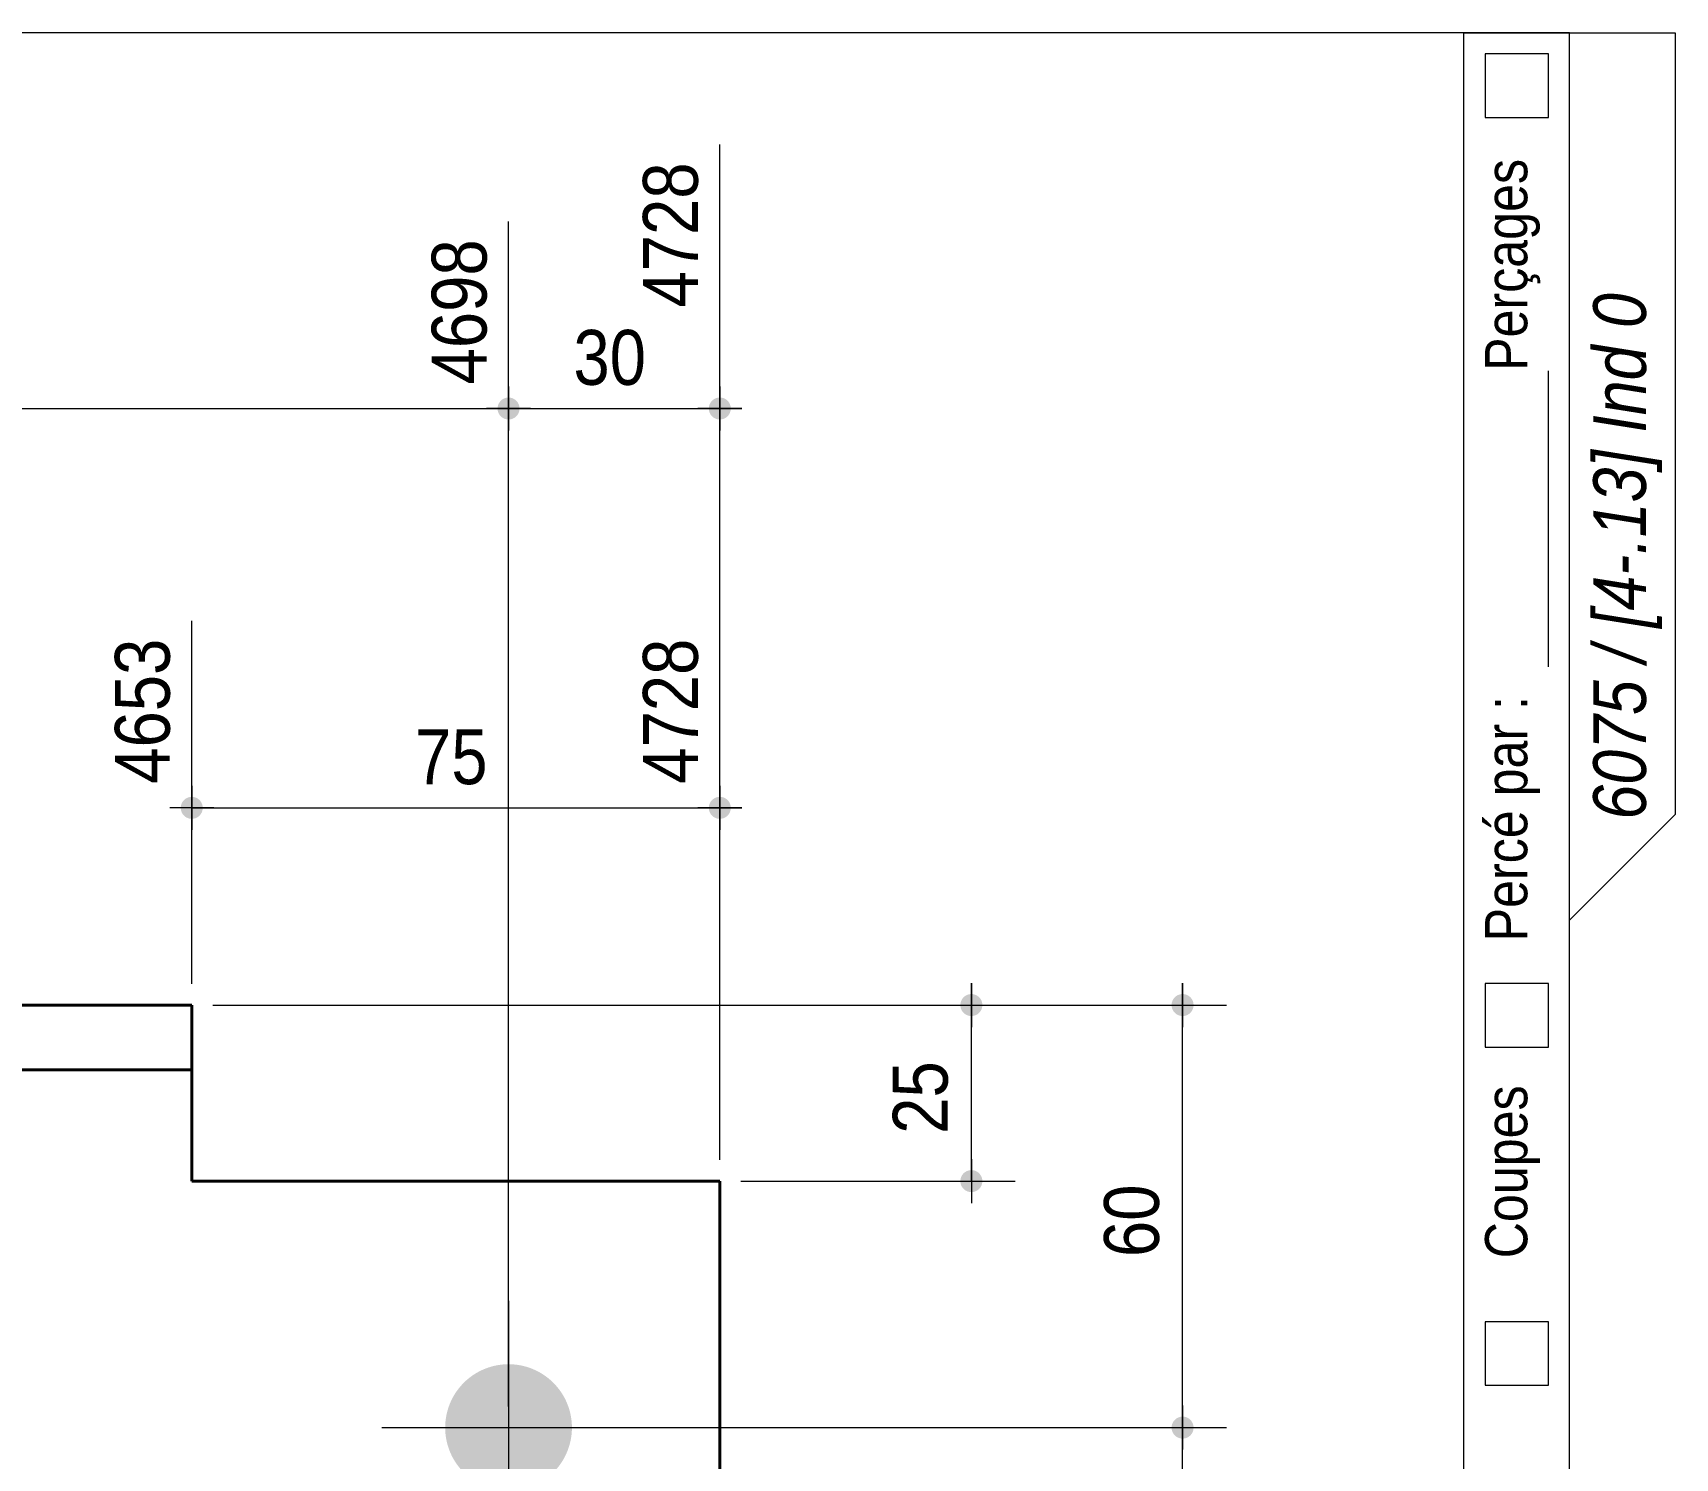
# Model space of a CAD drawing. Header units: millimetres. Extents: x 2 to 287, y 5 to 195.
# Drawn here: x 209.2 to 287, y 127.5 to 195 of the extents above; entities that cross this region are included whole.
import ezdxf

# ---------------------------------------------------------------- set-up
doc = ezdxf.new("R2010")
doc.units = ezdxf.units.MM
for name, color, linetype, lineweight in [('Autre type objet', 1, 'Continuous', 0), ('Boulon', 7, 'Continuous', 0), ('Cotation', 7, 'Continuous', 0), ('Feuille dessin', 5, 'Continuous', 0), ('Piece', 2, 'Continuous', 0)]:
    doc.layers.add(name, color=color, linetype=linetype, lineweight=lineweight)
doc.styles.add('ARIAL', font='ARIAL.TTF')
doc.styles.add('ARIAL_ITALIC', font='ARIALI.TTF')

# ---------------------------------------------------------------- blocks, each defined once
blk = doc.blocks.new('*A1')
at = {"layer": 'Boulon'}
for points in [[(228.77, 129.06), (228.772, 129.134), (228.777, 129.207), (228.783, 129.281), (228.791, 129.354), (228.801, 129.427), (228.813, 129.5), (228.826, 129.572), (228.842, 129.644), (228.859, 129.716), (228.877, 129.787), (228.898, 129.858), (228.92, 129.928), (228.944, 129.997), (228.97, 130.066), (228.997, 130.135), (229.026, 130.202), (229.057, 130.269), (229.089, 130.336), (229.123, 130.401), (229.158, 130.465), (229.196, 130.529), (229.234, 130.592), (229.274, 130.653), (229.316, 130.714), (229.359, 130.774), (229.404, 130.832), (229.45, 130.89), (229.497, 130.946), (229.546, 131.001), (229.596, 131.055), (229.647, 131.108), (229.7, 131.159), (229.754, 131.21), (229.809, 131.258), (229.866, 131.306), (229.923, 131.352), (229.982, 131.396), (230.041, 131.439), (230.102, 131.481), (230.164, 131.521), (230.226, 131.56), (230.29, 131.597), (230.355, 131.632), (230.42, 131.666), (230.486, 131.699), (230.553, 131.729), (230.621, 131.758), (230.689, 131.786), (230.758, 131.811), (230.828, 131.835), (230.898, 131.857), (230.969, 131.878), (231.04, 131.897), (231.111, 131.914), (231.183, 131.929), (231.256, 131.942), (231.329, 131.954), (231.402, 131.964), (231.475, 131.972), (231.548, 131.979), (231.622, 131.983), (231.695, 131.986), (231.769, 131.987), (231.842, 131.986), (231.916, 131.983), (231.989, 131.979), (232.063, 131.972), (232.136, 131.964), (232.209, 131.954), (232.282, 131.942), (232.354, 131.929), (232.426, 131.914), (232.498, 131.897), (232.569, 131.878), (232.64, 131.857), (232.71, 131.835), (232.779, 131.811), (232.848, 131.786), (232.917, 131.758), (232.984, 131.729), (233.051, 131.699), (233.118, 131.666), (233.183, 131.632), (233.247, 131.597), (233.311, 131.56), (233.374, 131.521), (233.435, 131.481), (233.496, 131.439), (233.556, 131.396), (233.614, 131.352), (233.672, 131.306), (233.728, 131.258), (233.783, 131.21), (233.837, 131.159), (233.89, 131.108), (233.941, 131.055), (233.992, 131.001), (234.04, 130.946), (234.088, 130.89), (234.134, 130.832), (234.178, 130.774), (234.222, 130.714), (234.263, 130.653), (234.303, 130.592), (234.342, 130.529), (234.379, 130.465), (234.415, 130.401), (234.448, 130.336), (234.481, 130.269), (234.511, 130.202), (234.54, 130.135), (234.568, 130.066), (234.593, 129.997), (234.617, 129.928), (234.64, 129.858), (234.66, 129.787), (234.679, 129.716), (234.696, 129.644), (234.711, 129.572), (234.725, 129.5), (234.736, 129.427), (234.746, 129.354), (234.754, 129.281), (234.761, 129.207), (234.765, 129.134), (234.768, 129.06), (234.769, 128.987), (234.768, 128.913), (234.765, 128.839), (234.761, 128.766), (234.754, 128.693), (234.746, 128.619), (234.736, 128.546), (234.725, 128.474), (234.711, 128.401), (234.696, 128.329), (234.679, 128.258), (234.66, 128.187), (234.64, 128.116), (234.617, 128.046), (234.593, 127.976), (234.568, 127.907), (234.54, 127.839), (234.511, 127.771), (234.481, 127.704), (234.448, 127.638), (234.415, 127.572), (234.379, 127.508), (234.342, 127.444), (234.303, 127.382), (234.263, 127.32), (234.222, 127.259), (234.178, 127.2), (234.134, 127.141), (234.088, 127.083), (234.04, 127.027), (233.992, 126.972), (233.941, 126.918), (233.89, 126.865), (233.837, 126.814), (233.783, 126.764), (233.728, 126.715), (233.672, 126.668), (233.614, 126.622), (233.556, 126.577), (233.496, 126.534), (233.435, 126.492), (233.374, 126.452), (233.311, 126.413), (233.247, 126.376), (233.183, 126.341), (233.118, 126.307), (233.051, 126.275), (232.984, 126.244), (232.917, 126.215), (232.848, 126.188), (232.779, 126.162), (232.71, 126.138), (232.64, 126.116), (232.569, 126.095), (232.498, 126.077), (232.426, 126.06), (232.354, 126.044), (232.282, 126.031), (232.209, 126.019), (232.136, 126.009), (232.063, 126.001), (231.989, 125.995), (231.916, 125.99), (231.842, 125.988), (231.769, 125.987), (231.695, 125.988), (231.622, 125.99), (231.548, 125.995), (231.475, 126.001), (231.402, 126.009), (231.329, 126.019), (231.256, 126.031), (231.183, 126.044), (231.111, 126.06), (231.04, 126.077), (230.969, 126.095), (230.898, 126.116), (230.828, 126.138), (230.758, 126.162), (230.689, 126.188), (230.621, 126.215), (230.553, 126.244), (230.486, 126.275), (230.42, 126.307), (230.355, 126.341), (230.29, 126.376), (230.226, 126.413), (230.164, 126.452), (230.102, 126.492), (230.041, 126.534), (229.982, 126.577), (229.923, 126.622), (229.866, 126.668), (229.809, 126.715), (229.754, 126.764), (229.7, 126.814), (229.647, 126.865), (229.596, 126.918), (229.546, 126.972), (229.497, 127.027), (229.45, 127.083), (229.404, 127.141), (229.359, 127.2), (229.316, 127.259), (229.274, 127.32), (229.234, 127.382), (229.196, 127.444), (229.158, 127.508), (229.123, 127.572), (229.089, 127.638), (229.057, 127.704), (229.026, 127.771), (228.997, 127.839), (228.97, 127.907), (228.944, 127.976), (228.92, 128.046), (228.898, 128.116), (228.877, 128.187), (228.859, 128.258), (228.842, 128.329), (228.826, 128.401), (228.813, 128.474), (228.801, 128.546), (228.791, 128.619), (228.783, 128.693), (228.777, 128.766), (228.772, 128.839), (228.77, 128.913), (228.769, 128.987)], [(228.77, 95.727), (228.772, 95.801), (228.777, 95.874), (228.783, 95.947), (228.791, 96.021), (228.801, 96.094), (228.813, 96.166), (228.826, 96.239), (228.842, 96.311), (228.859, 96.382), (228.877, 96.453), (228.898, 96.524), (228.92, 96.594), (228.944, 96.664), (228.97, 96.733), (228.997, 96.801), (229.026, 96.869), (229.057, 96.936), (229.089, 97.002), (229.123, 97.068), (229.158, 97.132), (229.196, 97.196), (229.234, 97.258), (229.274, 97.32), (229.316, 97.381), (229.359, 97.44), (229.404, 97.499), (229.45, 97.557), (229.497, 97.613), (229.546, 97.668), (229.596, 97.722), (229.647, 97.775), (229.7, 97.826), (229.754, 97.876), (229.809, 97.925), (229.866, 97.972), (229.923, 98.018), (229.982, 98.063), (230.041, 98.106), (230.102, 98.148), (230.164, 98.188), (230.226, 98.227), (230.29, 98.264), (230.355, 98.299), (230.42, 98.333), (230.486, 98.365), (230.553, 98.396), (230.621, 98.425), (230.689, 98.452), (230.758, 98.478), (230.828, 98.502), (230.898, 98.524), (230.969, 98.545), (231.04, 98.563), (231.111, 98.58), (231.183, 98.596), (231.256, 98.609), (231.329, 98.621), (231.402, 98.631), (231.475, 98.639), (231.548, 98.645), (231.622, 98.65), (231.695, 98.652), (231.769, 98.653), (231.842, 98.652), (231.916, 98.65), (231.989, 98.645), (232.063, 98.639), (232.136, 98.631), (232.209, 98.621), (232.282, 98.609), (232.354, 98.596), (232.426, 98.58), (232.498, 98.563), (232.569, 98.545), (232.64, 98.524), (232.71, 98.502), (232.779, 98.478), (232.848, 98.452), (232.917, 98.425), (232.984, 98.396), (233.051, 98.365), (233.118, 98.333), (233.183, 98.299), (233.247, 98.264), (233.311, 98.227), (233.374, 98.188), (233.435, 98.148), (233.496, 98.106), (233.556, 98.063), (233.614, 98.018), (233.672, 97.972), (233.728, 97.925), (233.783, 97.876), (233.837, 97.826), (233.89, 97.775), (233.941, 97.722), (233.992, 97.668), (234.04, 97.613), (234.088, 97.557), (234.134, 97.499), (234.178, 97.44), (234.222, 97.381), (234.263, 97.32), (234.303, 97.258), (234.342, 97.196), (234.379, 97.132), (234.415, 97.068), (234.448, 97.002), (234.481, 96.936), (234.511, 96.869), (234.54, 96.801), (234.568, 96.733), (234.593, 96.664), (234.617, 96.594), (234.64, 96.524), (234.66, 96.453), (234.679, 96.382), (234.696, 96.311), (234.711, 96.239), (234.725, 96.166), (234.736, 96.094), (234.746, 96.021), (234.754, 95.947), (234.761, 95.874), (234.765, 95.801), (234.768, 95.727), (234.769, 95.653), (234.768, 95.58), (234.765, 95.506), (234.761, 95.433), (234.754, 95.359), (234.746, 95.286), (234.736, 95.213), (234.725, 95.14), (234.711, 95.068), (234.696, 94.996), (234.679, 94.924), (234.66, 94.853), (234.64, 94.782), (234.617, 94.712), (234.593, 94.643), (234.568, 94.574), (234.54, 94.505), (234.511, 94.438), (234.481, 94.371), (234.448, 94.304), (234.415, 94.239), (234.379, 94.175), (234.342, 94.111), (234.303, 94.048), (234.263, 93.987), (234.222, 93.926), (234.178, 93.866), (234.134, 93.808), (234.088, 93.75), (234.04, 93.694), (233.992, 93.639), (233.941, 93.585), (233.89, 93.532), (233.837, 93.481), (233.783, 93.43), (233.728, 93.382), (233.672, 93.334), (233.614, 93.288), (233.556, 93.244), (233.496, 93.201), (233.435, 93.159), (233.374, 93.119), (233.311, 93.08), (233.247, 93.043), (233.183, 93.008), (233.118, 92.974), (233.051, 92.941), (232.984, 92.911), (232.917, 92.882), (232.848, 92.854), (232.779, 92.829), (232.71, 92.805), (232.64, 92.783), (232.569, 92.762), (232.498, 92.743), (232.426, 92.726), (232.354, 92.711), (232.282, 92.698), (232.209, 92.686), (232.136, 92.676), (232.063, 92.668), (231.989, 92.661), (231.916, 92.657), (231.842, 92.654), (231.769, 92.653), (231.695, 92.654), (231.622, 92.657), (231.548, 92.661), (231.475, 92.668), (231.402, 92.676), (231.329, 92.686), (231.256, 92.698), (231.183, 92.711), (231.111, 92.726), (231.04, 92.743), (230.969, 92.762), (230.898, 92.783), (230.828, 92.805), (230.758, 92.829), (230.689, 92.854), (230.621, 92.882), (230.553, 92.911), (230.486, 92.941), (230.42, 92.974), (230.355, 93.008), (230.29, 93.043), (230.226, 93.08), (230.164, 93.119), (230.102, 93.159), (230.041, 93.201), (229.982, 93.244), (229.923, 93.288), (229.866, 93.334), (229.809, 93.382), (229.754, 93.43), (229.7, 93.481), (229.647, 93.532), (229.596, 93.585), (229.546, 93.639), (229.497, 93.694), (229.45, 93.75), (229.404, 93.808), (229.359, 93.866), (229.316, 93.926), (229.274, 93.987), (229.234, 94.048), (229.196, 94.111), (229.158, 94.175), (229.123, 94.239), (229.089, 94.304), (229.057, 94.371), (229.026, 94.438), (228.997, 94.505), (228.97, 94.574), (228.944, 94.643), (228.92, 94.712), (228.898, 94.782), (228.877, 94.853), (228.859, 94.924), (228.842, 94.996), (228.826, 95.068), (228.813, 95.14), (228.801, 95.213), (228.791, 95.286), (228.783, 95.359), (228.777, 95.433), (228.772, 95.506), (228.77, 95.58), (228.769, 95.653)]]:
    blk.add_hatch(color=256, dxfattribs=at).paths.add_polyline_path(points, flags=17)
at = {"layer": 'Boulon', "linetype": 'Continuous', "lineweight": 0}
for p, q in [((231.769, 134.987), (231.769, 122.987)), ((225.769, 128.987), (237.769, 128.987)), ((231.769, 101.653), (231.769, 89.653)), ((225.769, 95.653), (237.769, 95.653))]:
    blk.add_line(p, q, dxfattribs=at)
blk = doc.blocks.new('*A3')
at = {"layer": 'Piece', "color": 2, "linetype": 'Continuous', "lineweight": 40}
for p, q in [((136.769808, 148.986667), (216.769808, 148.986667)), ((216.769808, 148.986667), (216.769808, 145.92)), ((216.769808, 145.92), (136.769808, 145.92)), ((216.769808, 145.92), (216.769808, 140.653333)), ((241.769808, 140.653333), (216.769808, 140.653333)), ((241.769808, 83.986667), (241.769808, 140.653333))]:
    blk.add_line(p, q, dxfattribs=at)
blk = doc.blocks.new('*A4')
at = {"layer": 'Feuille dessin', "linetype": 'Continuous', "lineweight": 0}
for p, q in [((282, 195), (5, 195)), ((282, 5), (282, 195))]:
    blk.add_line(p, q, dxfattribs=at)
blk = doc.blocks.new('*A5')
at = {"layer": 'Autre type objet', "linetype": 'Continuous', "lineweight": 0}
for p, q in [((277, 42), (277, 195)), ((277, 195), (287, 195)), ((282, 42), (282, 195)), ((287, 195), (287, 158)), ((278, 194), (278, 191)), ((281, 194), (278, 194)), ((281, 191), (281, 194)), ((278, 191), (281, 191)), ((281, 165), (281, 179)), ((287, 158), (282, 153)), ((278, 150), (278, 147)), ((281, 150), (278, 150)), ((281, 147), (281, 150)), ((278, 147), (281, 147)), ((278, 134), (278, 131)), ((281, 134), (278, 134)), ((281, 131), (281, 134)), ((278, 131), (281, 131))]:
    blk.add_line(p, q, dxfattribs=at)
at = {"layer": 'Autre type objet', "width": 0.85}
for s, height, style, p in [('Perçages', 2, 'ARIAL', (280, 179)), ('6075 / [4-.13] Ind 0', 2.5, 'ARIAL_ITALIC', (285.619109, 157.760245)), ('Percé par :', 2, 'ARIAL', (280, 152)), ('Coupes', 2, 'ARIAL', (280, 137))]:
    blk.add_text(s, height=height, rotation=90, dxfattribs=dict(at, style=style)).set_placement(p)
blk = doc.blocks.new('*A13')
at = {"layer": 'Cotation'}
for points in [[(263.654, 128.467), (263.629, 128.469), (263.604, 128.472), (263.579, 128.477), (263.554, 128.482), (263.529, 128.489), (263.505, 128.497), (263.481, 128.506), (263.458, 128.517), (263.435, 128.528), (263.413, 128.541), (263.391, 128.554), (263.37, 128.569), (263.35, 128.585), (263.331, 128.601), (263.312, 128.619), (263.295, 128.637), (263.278, 128.657), (263.262, 128.677), (263.248, 128.698), (263.234, 128.719), (263.221, 128.742), (263.21, 128.764), (263.2, 128.788), (263.19, 128.811), (263.182, 128.836), (263.176, 128.86), (263.17, 128.885), (263.166, 128.91), (263.163, 128.936), (263.161, 128.961), (263.16, 128.987), (263.161, 129.012), (263.163, 129.038), (263.166, 129.063), (263.17, 129.088), (263.176, 129.113), (263.182, 129.138), (263.19, 129.162), (263.2, 129.186), (263.21, 129.209), (263.221, 129.232), (263.234, 129.254), (263.248, 129.276), (263.262, 129.296), (263.278, 129.317), (263.295, 129.336), (263.312, 129.354), (263.331, 129.372), (263.35, 129.389), (263.37, 129.404), (263.391, 129.419), (263.413, 129.433), (263.435, 129.445), (263.458, 129.457), (263.481, 129.467), (263.505, 129.476), (263.529, 129.484), (263.554, 129.491), (263.579, 129.497), (263.604, 129.501), (263.629, 129.504), (263.654, 129.506), (263.68, 129.507), (263.706, 129.506), (263.731, 129.504), (263.756, 129.501), (263.781, 129.497), (263.806, 129.491), (263.831, 129.484), (263.855, 129.476), (263.879, 129.467), (263.902, 129.457), (263.925, 129.445), (263.947, 129.433), (263.969, 129.419), (263.99, 129.404), (264.01, 129.389), (264.029, 129.372), (264.048, 129.354), (264.065, 129.336), (264.082, 129.317), (264.098, 129.296), (264.112, 129.276), (264.126, 129.254), (264.139, 129.232), (264.15, 129.209), (264.16, 129.186), (264.17, 129.162), (264.178, 129.138), (264.184, 129.113), (264.19, 129.088), (264.194, 129.063), (264.197, 129.038), (264.199, 129.012), (264.2, 128.987), (264.199, 128.961), (264.197, 128.936), (264.194, 128.91), (264.19, 128.885), (264.184, 128.86), (264.178, 128.836), (264.17, 128.811), (264.16, 128.788), (264.15, 128.764), (264.139, 128.742), (264.126, 128.719), (264.112, 128.698), (264.098, 128.677), (264.082, 128.657), (264.065, 128.637), (264.048, 128.619), (264.029, 128.601), (264.01, 128.585), (263.99, 128.569), (263.969, 128.554), (263.947, 128.541), (263.925, 128.528), (263.902, 128.517), (263.879, 128.506), (263.855, 128.497), (263.831, 128.489), (263.806, 128.482), (263.781, 128.477), (263.756, 128.472), (263.731, 128.469), (263.706, 128.467), (263.68, 128.467)], [(263.654, 95.134), (263.629, 95.136), (263.604, 95.139), (263.579, 95.143), (263.554, 95.149), (263.529, 95.156), (263.505, 95.164), (263.481, 95.173), (263.458, 95.183), (263.435, 95.195), (263.413, 95.207), (263.391, 95.221), (263.37, 95.236), (263.35, 95.251), (263.331, 95.268), (263.312, 95.286), (263.295, 95.304), (263.278, 95.323), (263.262, 95.344), (263.248, 95.364), (263.234, 95.386), (263.221, 95.408), (263.21, 95.431), (263.2, 95.454), (263.19, 95.478), (263.182, 95.502), (263.176, 95.527), (263.17, 95.552), (263.166, 95.577), (263.163, 95.602), (263.161, 95.628), (263.16, 95.653), (263.161, 95.679), (263.163, 95.704), (263.166, 95.73), (263.17, 95.755), (263.176, 95.78), (263.182, 95.804), (263.19, 95.829), (263.2, 95.852), (263.21, 95.876), (263.221, 95.898), (263.234, 95.921), (263.248, 95.942), (263.262, 95.963), (263.278, 95.983), (263.295, 96.003), (263.312, 96.021), (263.331, 96.039), (263.35, 96.055), (263.37, 96.071), (263.391, 96.086), (263.413, 96.099), (263.435, 96.112), (263.458, 96.123), (263.481, 96.134), (263.505, 96.143), (263.529, 96.151), (263.554, 96.158), (263.579, 96.163), (263.604, 96.168), (263.629, 96.171), (263.654, 96.173), (263.68, 96.173), (263.706, 96.173), (263.731, 96.171), (263.756, 96.168), (263.781, 96.163), (263.806, 96.158), (263.831, 96.151), (263.855, 96.143), (263.879, 96.134), (263.902, 96.123), (263.925, 96.112), (263.947, 96.099), (263.969, 96.086), (263.99, 96.071), (264.01, 96.055), (264.029, 96.039), (264.048, 96.021), (264.065, 96.003), (264.082, 95.983), (264.098, 95.963), (264.112, 95.942), (264.126, 95.921), (264.139, 95.898), (264.15, 95.876), (264.16, 95.852), (264.17, 95.829), (264.178, 95.804), (264.184, 95.78), (264.19, 95.755), (264.194, 95.73), (264.197, 95.704), (264.199, 95.679), (264.2, 95.653), (264.199, 95.628), (264.197, 95.602), (264.194, 95.577), (264.19, 95.552), (264.184, 95.527), (264.178, 95.502), (264.17, 95.478), (264.16, 95.454), (264.15, 95.431), (264.139, 95.408), (264.126, 95.386), (264.112, 95.364), (264.098, 95.344), (264.082, 95.323), (264.065, 95.304), (264.048, 95.286), (264.029, 95.268), (264.01, 95.251), (263.99, 95.236), (263.969, 95.221), (263.947, 95.207), (263.925, 95.195), (263.902, 95.183), (263.879, 95.173), (263.855, 95.164), (263.831, 95.156), (263.806, 95.149), (263.781, 95.143), (263.756, 95.139), (263.731, 95.136), (263.706, 95.134), (263.68, 95.133)]]:
    blk.add_hatch(color=256, dxfattribs=at).paths.add_polyline_path(points, flags=17)
at = {"layer": 'Cotation', "linetype": 'Continuous', "lineweight": 0}
for p, q in [((263.68, 130.027), (263.68, 127.947)), ((263.68, 128.987), (263.68, 130.027)), ((232.769, 128.987), (265.76, 128.987)), ((262.64, 128.987), (264.72, 128.987)), ((263.68, 95.653), (263.68, 128.987)), ((263.68, 96.693), (263.68, 94.613)), ((232.769, 95.653), (265.76, 95.653)), ((262.64, 95.653), (264.72, 95.653)), ((263.68, 95.653), (263.68, 94.613))]:
    blk.add_line(p, q, dxfattribs=at)
at = {"layer": 'Cotation'}
for p in [(263.68, 128.987), (263.68, 95.653)]:
    blk.add_point(p, dxfattribs=at)
at = {"layer": 'Cotation', "style": 'ARIAL', "width": 0.85}
blk.add_text('100', height=2.6, rotation=90.00021, dxfattribs=at).set_placement((262.56, 109.427))
blk = doc.blocks.new('*A14')
at = {"layer": 'Cotation'}
for points in [[(263.654, 148.467), (263.629, 148.469), (263.604, 148.472), (263.579, 148.477), (263.554, 148.482), (263.529, 148.489), (263.505, 148.497), (263.481, 148.506), (263.458, 148.517), (263.435, 148.528), (263.413, 148.541), (263.391, 148.554), (263.37, 148.569), (263.35, 148.585), (263.331, 148.601), (263.312, 148.619), (263.295, 148.637), (263.278, 148.657), (263.262, 148.677), (263.248, 148.698), (263.234, 148.719), (263.221, 148.742), (263.21, 148.764), (263.2, 148.788), (263.19, 148.811), (263.182, 148.836), (263.176, 148.86), (263.17, 148.885), (263.166, 148.91), (263.163, 148.936), (263.161, 148.961), (263.16, 148.987), (263.161, 149.012), (263.163, 149.038), (263.166, 149.063), (263.17, 149.088), (263.176, 149.113), (263.182, 149.138), (263.19, 149.162), (263.2, 149.186), (263.21, 149.209), (263.221, 149.232), (263.234, 149.254), (263.248, 149.276), (263.262, 149.296), (263.278, 149.317), (263.295, 149.336), (263.312, 149.354), (263.331, 149.372), (263.35, 149.389), (263.37, 149.404), (263.391, 149.419), (263.413, 149.433), (263.435, 149.445), (263.458, 149.457), (263.481, 149.467), (263.505, 149.476), (263.529, 149.484), (263.554, 149.491), (263.579, 149.497), (263.604, 149.501), (263.629, 149.504), (263.654, 149.506), (263.68, 149.507), (263.706, 149.506), (263.731, 149.504), (263.756, 149.501), (263.781, 149.497), (263.806, 149.491), (263.831, 149.484), (263.855, 149.476), (263.879, 149.467), (263.902, 149.457), (263.925, 149.445), (263.947, 149.433), (263.969, 149.419), (263.99, 149.404), (264.01, 149.389), (264.029, 149.372), (264.048, 149.354), (264.065, 149.336), (264.082, 149.317), (264.098, 149.296), (264.112, 149.276), (264.126, 149.254), (264.139, 149.232), (264.15, 149.209), (264.16, 149.186), (264.17, 149.162), (264.178, 149.138), (264.184, 149.113), (264.19, 149.088), (264.194, 149.063), (264.197, 149.038), (264.199, 149.012), (264.2, 148.987), (264.199, 148.961), (264.197, 148.936), (264.194, 148.91), (264.19, 148.885), (264.184, 148.86), (264.178, 148.836), (264.17, 148.811), (264.16, 148.788), (264.15, 148.764), (264.139, 148.742), (264.126, 148.719), (264.112, 148.698), (264.098, 148.677), (264.082, 148.657), (264.065, 148.637), (264.048, 148.619), (264.029, 148.601), (264.01, 148.585), (263.99, 148.569), (263.969, 148.554), (263.947, 148.541), (263.925, 148.528), (263.902, 148.517), (263.879, 148.506), (263.855, 148.497), (263.831, 148.489), (263.806, 148.482), (263.781, 148.477), (263.756, 148.472), (263.731, 148.469), (263.706, 148.467), (263.68, 148.467)], [(263.654, 128.467), (263.629, 128.469), (263.604, 128.472), (263.579, 128.477), (263.554, 128.482), (263.529, 128.489), (263.505, 128.497), (263.481, 128.506), (263.458, 128.517), (263.435, 128.528), (263.413, 128.541), (263.391, 128.554), (263.37, 128.569), (263.35, 128.585), (263.331, 128.601), (263.312, 128.619), (263.295, 128.637), (263.278, 128.657), (263.262, 128.677), (263.248, 128.698), (263.234, 128.719), (263.221, 128.742), (263.21, 128.764), (263.2, 128.788), (263.19, 128.811), (263.182, 128.836), (263.176, 128.86), (263.17, 128.885), (263.166, 128.91), (263.163, 128.936), (263.161, 128.961), (263.16, 128.987), (263.161, 129.012), (263.163, 129.038), (263.166, 129.063), (263.17, 129.088), (263.176, 129.113), (263.182, 129.138), (263.19, 129.162), (263.2, 129.186), (263.21, 129.209), (263.221, 129.232), (263.234, 129.254), (263.248, 129.276), (263.262, 129.296), (263.278, 129.317), (263.295, 129.336), (263.312, 129.354), (263.331, 129.372), (263.35, 129.389), (263.37, 129.404), (263.391, 129.419), (263.413, 129.433), (263.435, 129.445), (263.458, 129.457), (263.481, 129.467), (263.505, 129.476), (263.529, 129.484), (263.554, 129.491), (263.579, 129.497), (263.604, 129.501), (263.629, 129.504), (263.654, 129.506), (263.68, 129.507), (263.706, 129.506), (263.731, 129.504), (263.756, 129.501), (263.781, 129.497), (263.806, 129.491), (263.831, 129.484), (263.855, 129.476), (263.879, 129.467), (263.902, 129.457), (263.925, 129.445), (263.947, 129.433), (263.969, 129.419), (263.99, 129.404), (264.01, 129.389), (264.029, 129.372), (264.048, 129.354), (264.065, 129.336), (264.082, 129.317), (264.098, 129.296), (264.112, 129.276), (264.126, 129.254), (264.139, 129.232), (264.15, 129.209), (264.16, 129.186), (264.17, 129.162), (264.178, 129.138), (264.184, 129.113), (264.19, 129.088), (264.194, 129.063), (264.197, 129.038), (264.199, 129.012), (264.2, 128.987), (264.199, 128.961), (264.197, 128.936), (264.194, 128.91), (264.19, 128.885), (264.184, 128.86), (264.178, 128.836), (264.17, 128.811), (264.16, 128.788), (264.15, 128.764), (264.139, 128.742), (264.126, 128.719), (264.112, 128.698), (264.098, 128.677), (264.082, 128.657), (264.065, 128.637), (264.048, 128.619), (264.029, 128.601), (264.01, 128.585), (263.99, 128.569), (263.969, 128.554), (263.947, 128.541), (263.925, 128.528), (263.902, 128.517), (263.879, 128.506), (263.855, 128.497), (263.831, 128.489), (263.806, 128.482), (263.781, 128.477), (263.756, 128.472), (263.731, 128.469), (263.706, 128.467), (263.68, 128.467)]]:
    blk.add_hatch(color=256, dxfattribs=at).paths.add_polyline_path(points, flags=17)
at = {"layer": 'Cotation', "linetype": 'Continuous', "lineweight": 0}
for p, q in [((263.68, 150.027), (263.68, 147.947)), ((263.68, 148.987), (263.68, 150.027)), ((217.77, 148.987), (265.76, 148.987)), ((262.64, 148.987), (264.72, 148.987)), ((263.68, 128.987), (263.68, 148.987)), ((263.68, 130.027), (263.68, 127.947)), ((232.769, 128.987), (265.76, 128.987)), ((262.64, 128.987), (264.72, 128.987)), ((263.68, 128.987), (263.68, 127.947))]:
    blk.add_line(p, q, dxfattribs=at)
at = {"layer": 'Cotation'}
for p in [(263.68, 148.987), (263.68, 128.987)]:
    blk.add_point(p, dxfattribs=at)
at = {"layer": 'Cotation', "style": 'ARIAL', "width": 0.85}
blk.add_text('60', height=2.6, rotation=90.00021, dxfattribs=at).set_placement((262.56, 137.058))
blk = doc.blocks.new('*A16')
at = {"layer": 'Cotation'}
for points in [[(253.654, 148.467), (253.629, 148.469), (253.604, 148.472), (253.579, 148.477), (253.554, 148.482), (253.529, 148.489), (253.505, 148.497), (253.481, 148.506), (253.458, 148.517), (253.435, 148.528), (253.413, 148.541), (253.391, 148.554), (253.37, 148.569), (253.35, 148.585), (253.331, 148.601), (253.312, 148.619), (253.295, 148.637), (253.278, 148.657), (253.262, 148.677), (253.248, 148.698), (253.234, 148.719), (253.221, 148.742), (253.21, 148.764), (253.2, 148.788), (253.19, 148.811), (253.182, 148.836), (253.176, 148.86), (253.17, 148.885), (253.166, 148.91), (253.163, 148.936), (253.161, 148.961), (253.16, 148.987), (253.161, 149.012), (253.163, 149.038), (253.166, 149.063), (253.17, 149.088), (253.176, 149.113), (253.182, 149.138), (253.19, 149.162), (253.2, 149.186), (253.21, 149.209), (253.221, 149.232), (253.234, 149.254), (253.248, 149.276), (253.262, 149.296), (253.278, 149.317), (253.295, 149.336), (253.312, 149.354), (253.331, 149.372), (253.35, 149.389), (253.37, 149.404), (253.391, 149.419), (253.413, 149.433), (253.435, 149.445), (253.458, 149.457), (253.481, 149.467), (253.505, 149.476), (253.529, 149.484), (253.554, 149.491), (253.579, 149.497), (253.604, 149.501), (253.629, 149.504), (253.654, 149.506), (253.68, 149.507), (253.706, 149.506), (253.731, 149.504), (253.756, 149.501), (253.781, 149.497), (253.806, 149.491), (253.831, 149.484), (253.855, 149.476), (253.879, 149.467), (253.902, 149.457), (253.925, 149.445), (253.947, 149.433), (253.969, 149.419), (253.99, 149.404), (254.01, 149.389), (254.029, 149.372), (254.048, 149.354), (254.065, 149.336), (254.082, 149.317), (254.098, 149.296), (254.112, 149.276), (254.126, 149.254), (254.139, 149.232), (254.15, 149.209), (254.16, 149.186), (254.17, 149.162), (254.178, 149.138), (254.184, 149.113), (254.19, 149.088), (254.194, 149.063), (254.197, 149.038), (254.199, 149.012), (254.2, 148.987), (254.199, 148.961), (254.197, 148.936), (254.194, 148.91), (254.19, 148.885), (254.184, 148.86), (254.178, 148.836), (254.17, 148.811), (254.16, 148.788), (254.15, 148.764), (254.139, 148.742), (254.126, 148.719), (254.112, 148.698), (254.098, 148.677), (254.082, 148.657), (254.065, 148.637), (254.048, 148.619), (254.029, 148.601), (254.01, 148.585), (253.99, 148.569), (253.969, 148.554), (253.947, 148.541), (253.925, 148.528), (253.902, 148.517), (253.879, 148.506), (253.855, 148.497), (253.831, 148.489), (253.806, 148.482), (253.781, 148.477), (253.756, 148.472), (253.731, 148.469), (253.706, 148.467), (253.68, 148.467)], [(253.654, 140.134), (253.629, 140.136), (253.604, 140.139), (253.579, 140.143), (253.554, 140.149), (253.529, 140.156), (253.505, 140.164), (253.481, 140.173), (253.458, 140.183), (253.435, 140.195), (253.413, 140.207), (253.391, 140.221), (253.37, 140.236), (253.35, 140.251), (253.331, 140.268), (253.312, 140.286), (253.295, 140.304), (253.278, 140.323), (253.262, 140.344), (253.248, 140.364), (253.234, 140.386), (253.221, 140.408), (253.21, 140.431), (253.2, 140.454), (253.19, 140.478), (253.182, 140.502), (253.176, 140.527), (253.17, 140.552), (253.166, 140.577), (253.163, 140.602), (253.161, 140.628), (253.16, 140.653), (253.161, 140.679), (253.163, 140.704), (253.166, 140.73), (253.17, 140.755), (253.176, 140.78), (253.182, 140.804), (253.19, 140.829), (253.2, 140.852), (253.21, 140.876), (253.221, 140.898), (253.234, 140.921), (253.248, 140.942), (253.262, 140.963), (253.278, 140.983), (253.295, 141.003), (253.312, 141.021), (253.331, 141.039), (253.35, 141.055), (253.37, 141.071), (253.391, 141.086), (253.413, 141.099), (253.435, 141.112), (253.458, 141.123), (253.481, 141.134), (253.505, 141.143), (253.529, 141.151), (253.554, 141.158), (253.579, 141.163), (253.604, 141.168), (253.629, 141.171), (253.654, 141.173), (253.68, 141.173), (253.706, 141.173), (253.731, 141.171), (253.756, 141.168), (253.781, 141.163), (253.806, 141.158), (253.831, 141.151), (253.855, 141.143), (253.879, 141.134), (253.902, 141.123), (253.925, 141.112), (253.947, 141.099), (253.969, 141.086), (253.99, 141.071), (254.01, 141.055), (254.029, 141.039), (254.048, 141.021), (254.065, 141.003), (254.082, 140.983), (254.098, 140.963), (254.112, 140.942), (254.126, 140.921), (254.139, 140.898), (254.15, 140.876), (254.16, 140.852), (254.17, 140.829), (254.178, 140.804), (254.184, 140.78), (254.19, 140.755), (254.194, 140.73), (254.197, 140.704), (254.199, 140.679), (254.2, 140.653), (254.199, 140.628), (254.197, 140.602), (254.194, 140.577), (254.19, 140.552), (254.184, 140.527), (254.178, 140.502), (254.17, 140.478), (254.16, 140.454), (254.15, 140.431), (254.139, 140.408), (254.126, 140.386), (254.112, 140.364), (254.098, 140.344), (254.082, 140.323), (254.065, 140.304), (254.048, 140.286), (254.029, 140.268), (254.01, 140.251), (253.99, 140.236), (253.969, 140.221), (253.947, 140.207), (253.925, 140.195), (253.902, 140.183), (253.879, 140.173), (253.855, 140.164), (253.831, 140.156), (253.806, 140.149), (253.781, 140.143), (253.756, 140.139), (253.731, 140.136), (253.706, 140.134), (253.68, 140.133)]]:
    blk.add_hatch(color=256, dxfattribs=at).paths.add_polyline_path(points, flags=17)
at = {"layer": 'Cotation', "linetype": 'Continuous', "lineweight": 0}
for p, q in [((253.68, 150.027), (253.68, 147.947)), ((253.68, 148.987), (253.68, 150.027)), ((217.77, 148.987), (255.76, 148.987)), ((252.64, 148.987), (254.72, 148.987)), ((253.68, 140.653), (253.68, 148.987)), ((253.68, 141.693), (253.68, 139.613)), ((242.77, 140.653), (255.76, 140.653)), ((252.64, 140.653), (254.72, 140.653)), ((253.68, 140.653), (253.68, 139.613))]:
    blk.add_line(p, q, dxfattribs=at)
at = {"layer": 'Cotation'}
for p in [(253.68, 148.987), (253.68, 140.653)]:
    blk.add_point(p, dxfattribs=at)
at = {"layer": 'Cotation', "style": 'ARIAL', "width": 0.85}
blk.add_text('25', height=2.6, rotation=90.00021, dxfattribs=at).set_placement((252.56, 142.892))
blk = doc.blocks.new('*A20')
at = {"layer": 'Cotation'}
for points in [[(216.744, 157.801), (216.719, 157.803), (216.694, 157.806), (216.668, 157.81), (216.643, 157.816), (216.619, 157.822), (216.595, 157.83), (216.571, 157.84), (216.547, 157.85), (216.525, 157.861), (216.502, 157.874), (216.481, 157.888), (216.46, 157.902), (216.44, 157.918), (216.421, 157.935), (216.402, 157.952), (216.385, 157.971), (216.368, 157.99), (216.352, 158.01), (216.337, 158.031), (216.324, 158.053), (216.311, 158.075), (216.3, 158.098), (216.289, 158.121), (216.28, 158.145), (216.272, 158.169), (216.265, 158.194), (216.26, 158.219), (216.255, 158.244), (216.252, 158.269), (216.25, 158.294), (216.25, 158.32), (216.25, 158.346), (216.252, 158.371), (216.255, 158.396), (216.26, 158.421), (216.265, 158.446), (216.272, 158.471), (216.28, 158.495), (216.289, 158.519), (216.3, 158.542), (216.311, 158.565), (216.324, 158.587), (216.337, 158.609), (216.352, 158.63), (216.368, 158.65), (216.385, 158.669), (216.402, 158.688), (216.421, 158.705), (216.44, 158.722), (216.46, 158.738), (216.481, 158.752), (216.502, 158.766), (216.525, 158.779), (216.547, 158.79), (216.571, 158.8), (216.595, 158.81), (216.619, 158.818), (216.643, 158.824), (216.668, 158.83), (216.694, 158.834), (216.719, 158.837), (216.744, 158.839), (216.77, 158.84), (216.795, 158.839), (216.821, 158.837), (216.846, 158.834), (216.871, 158.83), (216.896, 158.824), (216.921, 158.818), (216.945, 158.81), (216.969, 158.8), (216.992, 158.79), (217.015, 158.779), (217.037, 158.766), (217.059, 158.752), (217.08, 158.738), (217.1, 158.722), (217.119, 158.705), (217.138, 158.688), (217.155, 158.669), (217.172, 158.65), (217.187, 158.63), (217.202, 158.609), (217.216, 158.587), (217.228, 158.565), (217.24, 158.542), (217.25, 158.519), (217.259, 158.495), (217.267, 158.471), (217.274, 158.446), (217.28, 158.421), (217.284, 158.396), (217.287, 158.371), (217.289, 158.346), (217.29, 158.32), (217.289, 158.294), (217.287, 158.269), (217.284, 158.244), (217.28, 158.219), (217.274, 158.194), (217.267, 158.169), (217.259, 158.145), (217.25, 158.121), (217.24, 158.098), (217.228, 158.075), (217.216, 158.053), (217.202, 158.031), (217.187, 158.01), (217.172, 157.99), (217.155, 157.971), (217.138, 157.952), (217.119, 157.935), (217.1, 157.918), (217.08, 157.902), (217.059, 157.888), (217.037, 157.874), (217.015, 157.861), (216.992, 157.85), (216.969, 157.84), (216.945, 157.83), (216.921, 157.822), (216.896, 157.816), (216.871, 157.81), (216.846, 157.806), (216.821, 157.803), (216.795, 157.801), (216.77, 157.8)], [(241.744, 157.801), (241.719, 157.803), (241.694, 157.806), (241.668, 157.81), (241.643, 157.816), (241.619, 157.822), (241.595, 157.83), (241.571, 157.84), (241.547, 157.85), (241.525, 157.861), (241.502, 157.874), (241.481, 157.888), (241.46, 157.902), (241.44, 157.918), (241.421, 157.935), (241.402, 157.952), (241.385, 157.971), (241.368, 157.99), (241.352, 158.01), (241.337, 158.031), (241.324, 158.053), (241.311, 158.075), (241.3, 158.098), (241.289, 158.121), (241.28, 158.145), (241.272, 158.169), (241.265, 158.194), (241.26, 158.219), (241.255, 158.244), (241.252, 158.269), (241.25, 158.294), (241.25, 158.32), (241.25, 158.346), (241.252, 158.371), (241.255, 158.396), (241.26, 158.421), (241.265, 158.446), (241.272, 158.471), (241.28, 158.495), (241.289, 158.519), (241.3, 158.542), (241.311, 158.565), (241.324, 158.587), (241.337, 158.609), (241.352, 158.63), (241.368, 158.65), (241.385, 158.669), (241.402, 158.688), (241.421, 158.705), (241.44, 158.722), (241.46, 158.738), (241.481, 158.752), (241.502, 158.766), (241.525, 158.779), (241.547, 158.79), (241.571, 158.8), (241.595, 158.81), (241.619, 158.818), (241.643, 158.824), (241.668, 158.83), (241.694, 158.834), (241.719, 158.837), (241.744, 158.839), (241.77, 158.84), (241.795, 158.839), (241.821, 158.837), (241.846, 158.834), (241.871, 158.83), (241.896, 158.824), (241.921, 158.818), (241.945, 158.81), (241.969, 158.8), (241.992, 158.79), (242.015, 158.779), (242.037, 158.766), (242.059, 158.752), (242.08, 158.738), (242.1, 158.722), (242.119, 158.705), (242.138, 158.688), (242.155, 158.669), (242.172, 158.65), (242.187, 158.63), (242.202, 158.609), (242.216, 158.587), (242.228, 158.565), (242.24, 158.542), (242.25, 158.519), (242.259, 158.495), (242.267, 158.471), (242.274, 158.446), (242.28, 158.421), (242.284, 158.396), (242.287, 158.371), (242.289, 158.346), (242.29, 158.32), (242.289, 158.294), (242.287, 158.269), (242.284, 158.244), (242.28, 158.219), (242.274, 158.194), (242.267, 158.169), (242.259, 158.145), (242.25, 158.121), (242.24, 158.098), (242.228, 158.075), (242.216, 158.053), (242.202, 158.031), (242.187, 158.01), (242.172, 157.99), (242.155, 157.971), (242.138, 157.952), (242.119, 157.935), (242.1, 157.918), (242.08, 157.902), (242.059, 157.888), (242.037, 157.874), (242.015, 157.861), (241.992, 157.85), (241.969, 157.84), (241.945, 157.83), (241.921, 157.822), (241.896, 157.816), (241.871, 157.81), (241.846, 157.806), (241.821, 157.803), (241.795, 157.801), (241.77, 157.8)]]:
    blk.add_hatch(color=256, dxfattribs=at).paths.add_polyline_path(points, flags=17)
at = {"layer": 'Cotation', "linetype": 'Continuous', "lineweight": 0}
for p, q in [((216.77, 149.987), (216.77, 167.174)), ((241.77, 141.653), (241.77, 167.174)), ((216.77, 159.36), (216.77, 157.28)), ((241.77, 159.36), (241.77, 157.28)), ((217.81, 158.32), (215.73, 158.32)), ((216.77, 158.32), (215.73, 158.32)), ((216.77, 158.32), (241.77, 158.32)), ((242.81, 158.32), (240.73, 158.32)), ((241.77, 158.32), (242.81, 158.32))]:
    blk.add_line(p, q, dxfattribs=at)
at = {"layer": 'Cotation'}
for p in [(216.77, 158.32), (241.77, 158.32)]:
    blk.add_point(p, dxfattribs=at)
at = {"layer": 'Cotation', "style": 'ARIAL', "width": 0.85}
for s, p in [('4653', (215.73, 159.46)), ('4728', (240.73, 159.46))]:
    blk.add_text(s, height=2.6, rotation=90.00021, dxfattribs=at).set_placement(p)
blk.add_text('75', height=2.6, dxfattribs=at).set_placement((227.341, 159.44))
blk = doc.blocks.new('*A22')
at = {"layer": 'Cotation'}
blk.add_hatch(color=256, dxfattribs=at).paths.add_polyline_path([(231.743, 176.701), (231.718, 176.702), (231.692, 176.706), (231.667, 176.71), (231.642, 176.716), (231.618, 176.722), (231.594, 176.73), (231.57, 176.74), (231.546, 176.75), (231.524, 176.761), (231.501, 176.774), (231.48, 176.788), (231.459, 176.802), (231.439, 176.818), (231.42, 176.835), (231.401, 176.852), (231.383, 176.871), (231.367, 176.89), (231.351, 176.91), (231.336, 176.931), (231.323, 176.953), (231.31, 176.975), (231.299, 176.998), (231.288, 177.021), (231.279, 177.045), (231.271, 177.069), (231.264, 177.094), (231.259, 177.119), (231.254, 177.144), (231.251, 177.169), (231.249, 177.194), (231.249, 177.22), (231.249, 177.245), (231.251, 177.271), (231.254, 177.296), (231.259, 177.321), (231.264, 177.346), (231.271, 177.371), (231.279, 177.395), (231.288, 177.419), (231.299, 177.442), (231.31, 177.465), (231.323, 177.487), (231.336, 177.509), (231.351, 177.53), (231.367, 177.55), (231.383, 177.569), (231.401, 177.588), (231.42, 177.605), (231.439, 177.622), (231.459, 177.638), (231.48, 177.652), (231.501, 177.666), (231.524, 177.679), (231.546, 177.69), (231.57, 177.7), (231.594, 177.71), (231.618, 177.718), (231.642, 177.724), (231.667, 177.73), (231.692, 177.734), (231.718, 177.737), (231.743, 177.739), (231.769, 177.74), (231.794, 177.739), (231.82, 177.737), (231.845, 177.734), (231.87, 177.73), (231.895, 177.724), (231.92, 177.718), (231.944, 177.71), (231.968, 177.7), (231.991, 177.69), (232.014, 177.679), (232.036, 177.666), (232.058, 177.652), (232.079, 177.638), (232.099, 177.622), (232.118, 177.605), (232.136, 177.588), (232.154, 177.569), (232.171, 177.55), (232.186, 177.53), (232.201, 177.509), (232.215, 177.487), (232.227, 177.465), (232.239, 177.442), (232.249, 177.419), (232.258, 177.395), (232.266, 177.371), (232.273, 177.346), (232.279, 177.321), (232.283, 177.296), (232.286, 177.271), (232.288, 177.245), (232.289, 177.22), (232.288, 177.194), (232.286, 177.169), (232.283, 177.144), (232.279, 177.119), (232.273, 177.094), (232.266, 177.069), (232.258, 177.045), (232.249, 177.021), (232.239, 176.998), (232.227, 176.975), (232.215, 176.953), (232.201, 176.931), (232.186, 176.91), (232.171, 176.89), (232.154, 176.871), (232.136, 176.852), (232.118, 176.835), (232.099, 176.818), (232.079, 176.802), (232.058, 176.788), (232.036, 176.774), (232.014, 176.761), (231.991, 176.75), (231.968, 176.74), (231.944, 176.73), (231.92, 176.722), (231.895, 176.716), (231.87, 176.71), (231.845, 176.706), (231.82, 176.702), (231.794, 176.701), (231.769, 176.7)], flags=17)
at = {"layer": 'Cotation', "linetype": 'Continuous', "lineweight": 0}
for p, q in [((231.769, 129.987), (231.769, 186.074)), ((231.769, 178.26), (231.769, 176.18)), ((41.669, 177.22), (231.769, 177.22)), ((232.809, 177.22), (230.729, 177.22)), ((231.769, 177.22), (232.809, 177.22))]:
    blk.add_line(p, q, dxfattribs=at)
at = {"layer": 'Cotation'}
blk.add_point((231.769, 177.22), dxfattribs=at)
at = {"layer": 'Cotation', "style": 'ARIAL', "width": 0.85}
blk.add_text('4698', height=2.6, rotation=90.00021, dxfattribs=at).set_placement((230.729, 178.36))
blk = doc.blocks.new('*A23')
at = {"layer": 'Cotation'}
for points in [[(231.743, 176.701), (231.718, 176.702), (231.692, 176.706), (231.667, 176.71), (231.642, 176.716), (231.618, 176.722), (231.594, 176.73), (231.57, 176.74), (231.546, 176.75), (231.524, 176.761), (231.501, 176.774), (231.48, 176.788), (231.459, 176.802), (231.439, 176.818), (231.42, 176.835), (231.401, 176.852), (231.383, 176.871), (231.367, 176.89), (231.351, 176.91), (231.336, 176.931), (231.323, 176.953), (231.31, 176.975), (231.299, 176.998), (231.288, 177.021), (231.279, 177.045), (231.271, 177.069), (231.264, 177.094), (231.259, 177.119), (231.254, 177.144), (231.251, 177.169), (231.249, 177.194), (231.249, 177.22), (231.249, 177.245), (231.251, 177.271), (231.254, 177.296), (231.259, 177.321), (231.264, 177.346), (231.271, 177.371), (231.279, 177.395), (231.288, 177.419), (231.299, 177.442), (231.31, 177.465), (231.323, 177.487), (231.336, 177.509), (231.351, 177.53), (231.367, 177.55), (231.383, 177.569), (231.401, 177.588), (231.42, 177.605), (231.439, 177.622), (231.459, 177.638), (231.48, 177.652), (231.501, 177.666), (231.524, 177.679), (231.546, 177.69), (231.57, 177.7), (231.594, 177.71), (231.618, 177.718), (231.642, 177.724), (231.667, 177.73), (231.692, 177.734), (231.718, 177.737), (231.743, 177.739), (231.769, 177.74), (231.794, 177.739), (231.82, 177.737), (231.845, 177.734), (231.87, 177.73), (231.895, 177.724), (231.92, 177.718), (231.944, 177.71), (231.968, 177.7), (231.991, 177.69), (232.014, 177.679), (232.036, 177.666), (232.058, 177.652), (232.079, 177.638), (232.099, 177.622), (232.118, 177.605), (232.136, 177.588), (232.154, 177.569), (232.171, 177.55), (232.186, 177.53), (232.201, 177.509), (232.215, 177.487), (232.227, 177.465), (232.239, 177.442), (232.249, 177.419), (232.258, 177.395), (232.266, 177.371), (232.273, 177.346), (232.279, 177.321), (232.283, 177.296), (232.286, 177.271), (232.288, 177.245), (232.289, 177.22), (232.288, 177.194), (232.286, 177.169), (232.283, 177.144), (232.279, 177.119), (232.273, 177.094), (232.266, 177.069), (232.258, 177.045), (232.249, 177.021), (232.239, 176.998), (232.227, 176.975), (232.215, 176.953), (232.201, 176.931), (232.186, 176.91), (232.171, 176.89), (232.154, 176.871), (232.136, 176.852), (232.118, 176.835), (232.099, 176.818), (232.079, 176.802), (232.058, 176.788), (232.036, 176.774), (232.014, 176.761), (231.991, 176.75), (231.968, 176.74), (231.944, 176.73), (231.92, 176.722), (231.895, 176.716), (231.87, 176.71), (231.845, 176.706), (231.82, 176.702), (231.794, 176.701), (231.769, 176.7)], [(241.744, 176.701), (241.719, 176.702), (241.694, 176.706), (241.668, 176.71), (241.643, 176.716), (241.619, 176.722), (241.595, 176.73), (241.571, 176.74), (241.547, 176.75), (241.525, 176.761), (241.502, 176.774), (241.481, 176.788), (241.46, 176.802), (241.44, 176.818), (241.421, 176.835), (241.402, 176.852), (241.385, 176.871), (241.368, 176.89), (241.352, 176.91), (241.337, 176.931), (241.324, 176.953), (241.311, 176.975), (241.3, 176.998), (241.289, 177.021), (241.28, 177.045), (241.272, 177.069), (241.265, 177.094), (241.26, 177.119), (241.255, 177.144), (241.252, 177.169), (241.25, 177.194), (241.25, 177.22), (241.25, 177.245), (241.252, 177.271), (241.255, 177.296), (241.26, 177.321), (241.265, 177.346), (241.272, 177.371), (241.28, 177.395), (241.289, 177.419), (241.3, 177.442), (241.311, 177.465), (241.324, 177.487), (241.337, 177.509), (241.352, 177.53), (241.368, 177.55), (241.385, 177.569), (241.402, 177.588), (241.421, 177.605), (241.44, 177.622), (241.46, 177.638), (241.481, 177.652), (241.502, 177.666), (241.525, 177.679), (241.547, 177.69), (241.571, 177.7), (241.595, 177.71), (241.619, 177.718), (241.643, 177.724), (241.668, 177.73), (241.694, 177.734), (241.719, 177.737), (241.744, 177.739), (241.77, 177.74), (241.795, 177.739), (241.821, 177.737), (241.846, 177.734), (241.871, 177.73), (241.896, 177.724), (241.921, 177.718), (241.945, 177.71), (241.969, 177.7), (241.992, 177.69), (242.015, 177.679), (242.037, 177.666), (242.059, 177.652), (242.08, 177.638), (242.1, 177.622), (242.119, 177.605), (242.138, 177.588), (242.155, 177.569), (242.172, 177.55), (242.187, 177.53), (242.202, 177.509), (242.216, 177.487), (242.228, 177.465), (242.24, 177.442), (242.25, 177.419), (242.259, 177.395), (242.267, 177.371), (242.274, 177.346), (242.28, 177.321), (242.284, 177.296), (242.287, 177.271), (242.289, 177.245), (242.29, 177.22), (242.289, 177.194), (242.287, 177.169), (242.284, 177.144), (242.28, 177.119), (242.274, 177.094), (242.267, 177.069), (242.259, 177.045), (242.25, 177.021), (242.24, 176.998), (242.228, 176.975), (242.216, 176.953), (242.202, 176.931), (242.187, 176.91), (242.172, 176.89), (242.155, 176.871), (242.138, 176.852), (242.119, 176.835), (242.1, 176.818), (242.08, 176.802), (242.059, 176.788), (242.037, 176.774), (242.015, 176.761), (241.992, 176.75), (241.969, 176.74), (241.945, 176.73), (241.921, 176.722), (241.896, 176.716), (241.871, 176.71), (241.846, 176.706), (241.821, 176.702), (241.795, 176.701), (241.77, 176.7)]]:
    blk.add_hatch(color=256, dxfattribs=at).paths.add_polyline_path(points, flags=17)
at = {"layer": 'Cotation', "linetype": 'Continuous', "lineweight": 0}
for p, q in [((241.77, 141.653), (241.77, 189.714)), ((231.769, 129.987), (231.769, 186.074)), ((231.769, 178.26), (231.769, 176.18)), ((241.77, 178.26), (241.77, 176.18)), ((232.809, 177.22), (230.729, 177.22)), ((231.769, 177.22), (230.729, 177.22)), ((231.769, 177.22), (241.77, 177.22)), ((242.81, 177.22), (240.73, 177.22)), ((241.77, 177.22), (242.81, 177.22))]:
    blk.add_line(p, q, dxfattribs=at)
at = {"layer": 'Cotation'}
for p in [(231.769, 177.22), (241.77, 177.22)]:
    blk.add_point(p, dxfattribs=at)
at = {"layer": 'Cotation', "style": 'ARIAL', "width": 0.85}
blk.add_text('4728', height=2.6, rotation=90.00021, dxfattribs=at).set_placement((240.73, 182))
blk.add_text('30', height=2.6, dxfattribs=at).set_placement((234.841, 178.34))

msp = doc.modelspace()

# ---------------------------------------------------------------- block references
at = {"lineweight": 0}
for name in ['*A4', '*A5', '*A23', '*A22', '*A20', '*A14', '*A16', '*A3', '*A1', '*A13']:
    msp.add_blockref(name, (0, 0), dxfattribs=at)

doc.saveas('drawing.dxf')
